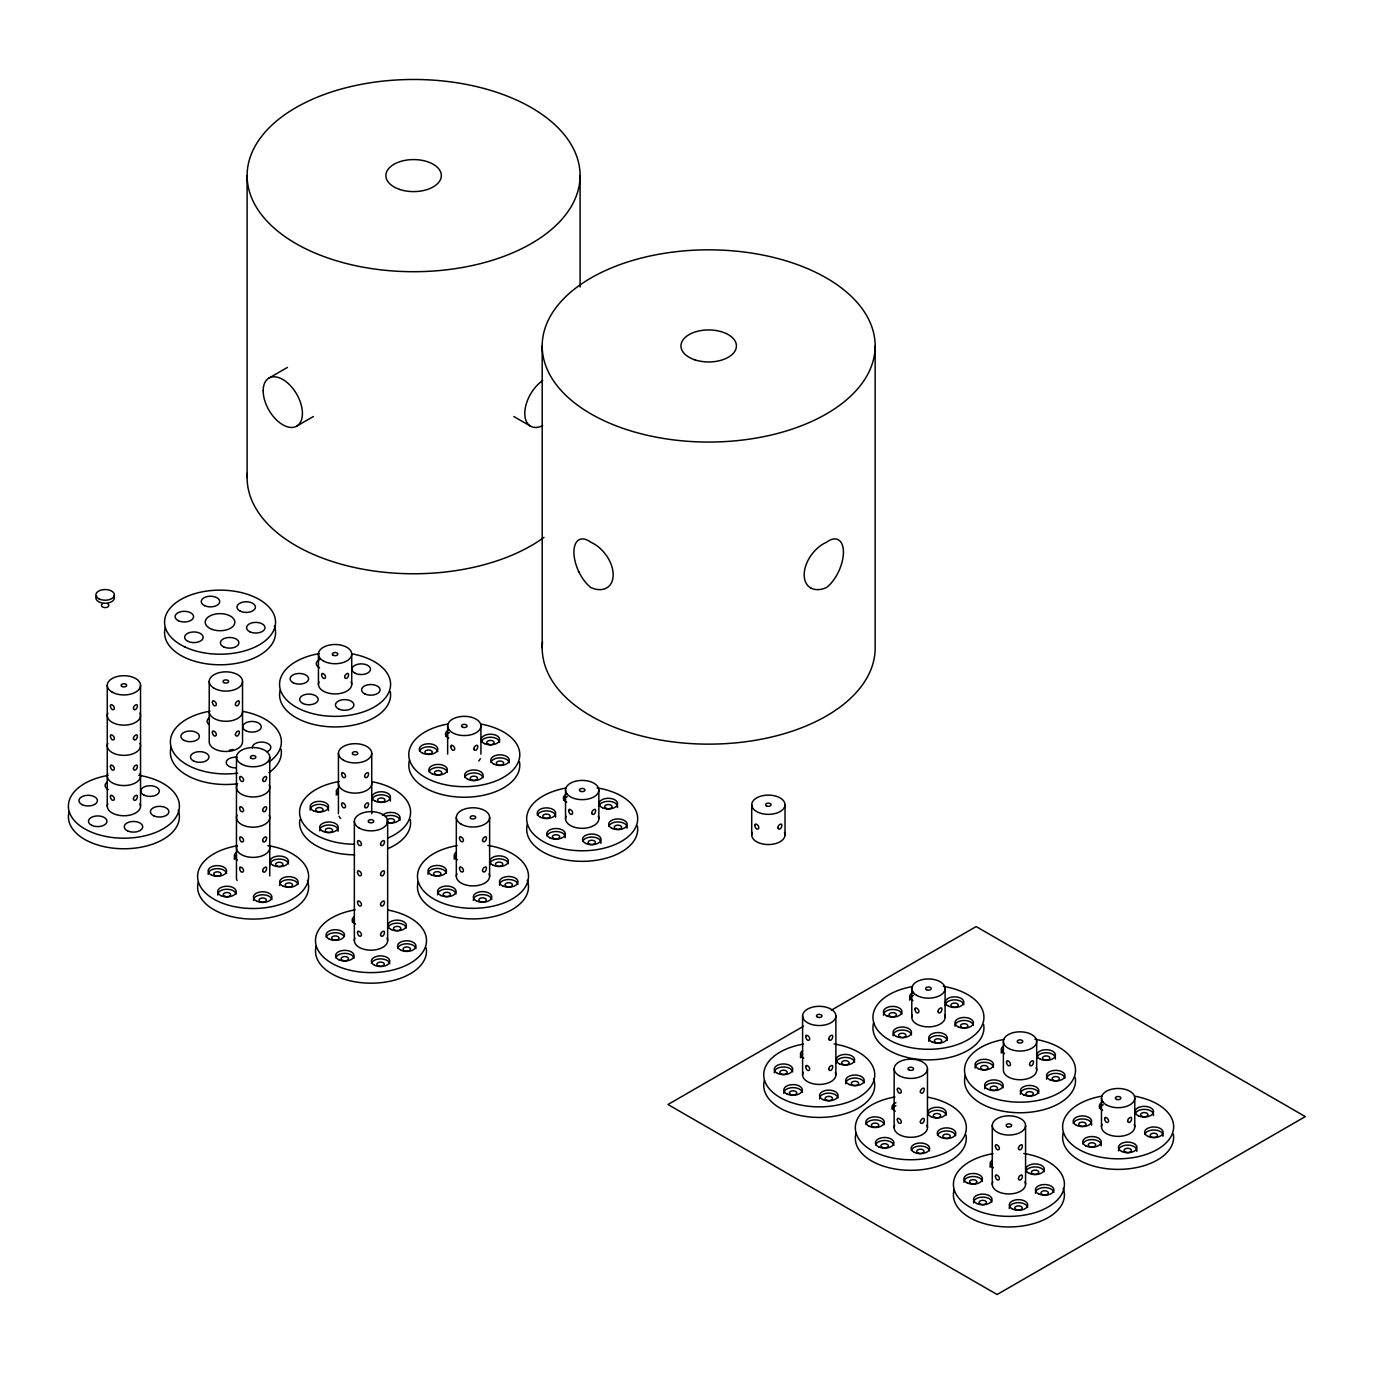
<?xml version="1.0" encoding="UTF-8"?>
<svg xmlns="http://www.w3.org/2000/svg" width="1374" height="1374" viewBox="0 0 1374 1374"><rect width="100%" height="100%" fill="white"/><g stroke="black" fill="none" stroke-linecap="round" stroke-linejoin="round"><path stroke-width="1.5" d="M268.926 378.108L287.475 367.39M296.664 426.163L313.375 416.528M803.498 1026.258L667.97 1104.507L997.112 1294.531L1305.3 1116.598L976.158 926.574L831.356 1010.182M513.824 416.528L530.519 426.163M1134.769 1098.084L1134.769 1126.783M1101.484 1098.084L1101.484 1126.783M1036.683 1041.44A16.643 9.618 0 0 1 1011.711 1049.77A16.643 9.618 0 0 1 1011.711 1033.111A16.643 9.618 0 0 1 1036.683 1041.44L1036.683 1070.14M1025.571 1125.443A16.643 9.618 0 0 1 1000.598 1133.756A16.643 9.618 0 0 1 1000.598 1117.114A16.643 9.618 0 0 1 1025.571 1125.443L1025.571 1184.336M1003.381 1041.44L1003.381 1070.14A16.643 9.618 0 0 0 1022.204 1079.672A16.643 9.618 0 0 0 1036.116 1067.65M992.268 1125.443L992.268 1184.336M945.089 988.559L945.089 1017.258M927.467 1068.8L927.467 1127.711M911.786 988.559L911.786 1017.258M894.165 1068.8L894.165 1127.711M875.152 345.956A166.477 96.111 0 0 1 625.445 429.186A166.477 96.111 0 0 1 625.445 262.709A166.477 96.111 0 0 1 875.152 345.956L875.152 648.013A166.477 96.111 0 0 1 703.265 744.09A166.477 96.111 0 0 1 542.558 641.761M835.873 1015.918A16.643 9.618 0 0 1 810.9 1024.248A16.643 9.618 0 0 1 810.9 1007.606A16.643 9.618 0 0 1 835.873 1015.918L835.873 1074.829M802.588 1015.918L802.588 1074.829M785.018 804.735A16.643 9.618 0 0 1 760.045 813.064A16.643 9.618 0 0 1 760.045 796.405A16.643 9.618 0 0 1 785.018 804.735L785.018 834.945M751.715 804.735L751.715 834.945M598.841 790.033A16.643 9.618 0 0 1 573.868 798.363A16.643 9.618 0 0 1 573.868 781.703A16.643 9.618 0 0 1 598.841 790.033L598.841 818.732M580.086 175.58A166.477 96.111 0 0 1 330.361 258.827A166.477 96.111 0 0 1 330.361 92.35A166.477 96.111 0 0 1 580.086 175.58L580.086 286.994M565.538 790.033L565.538 818.732M542.198 345.956L542.198 648.013M489.625 817.393L489.625 876.303M480.934 725.936A16.643 9.618 0 0 1 455.962 734.266A16.643 9.618 0 0 1 455.962 717.623A16.643 9.618 0 0 1 480.934 725.936L480.934 754.137M456.323 817.393L456.323 876.303M447.649 725.936L447.649 754.137M387.657 821.257L387.657 940.572M371.736 753.296L371.736 813.717M354.355 821.257L354.355 940.572M351.727 654.11L351.727 684.321M338.433 753.296L338.433 813.717M318.442 654.11L318.442 684.321M269.751 757.16L269.751 875.977M247.114 175.58L247.114 477.654M242.528 681.47L242.528 741.891A16.643 9.618 0 0 1 225.868 751.492A16.643 9.618 0 0 1 209.226 741.891L209.226 681.47M236.465 757.16L236.465 877.986A16.643 9.618 0 0 0 237.032 880.476M140.543 685.334L140.543 806.16M107.258 685.334L107.258 806.16M1063.218 1188.321A55.492 32.031 0 0 1 1010.251 1226.948A55.492 32.031 0 0 1 954.123 1189.832M1023.767 1153.473A55.492 32.031 0 0 1 1054.476 1202.628A55.492 32.031 0 0 1 963.964 1203.126A55.492 32.031 0 0 1 993.041 1153.645M1025.863 1172.726A9.257 5.341 0 0 1 1034.261 1166.938A9.257 5.341 0 0 1 1044.292 1171.782M990.122 1167.196A9.257 5.341 0 0 1 992.251 1163.297M993.402 1167.797A9.257 5.341 0 0 1 992.251 1160.274M963.964 1182.31A9.257 5.341 0 0 1 972.363 1176.522A9.257 5.341 0 0 1 982.393 1181.365M973.548 1202.937A9.257 5.341 0 0 1 981.946 1197.149A9.257 5.341 0 0 1 991.959 1201.992M1009.272 1208.467A9.257 5.341 0 0 1 1017.67 1202.679A9.257 5.341 0 0 1 1027.7 1207.523M1035.429 1193.371A9.257 5.341 0 0 1 1043.828 1187.565A9.257 5.341 0 0 1 1053.858 1192.426M1024.987 1181.846A16.643 9.618 0 0 1 1008.911 1193.954A16.643 9.618 0 0 1 992.835 1181.846M1173.327 1134.065A55.492 32.031 0 0 1 1116.564 1169.377A55.492 32.031 0 0 1 1063.339 1132.279M1134.993 1096.246A55.492 32.031 0 0 1 1162.885 1145.727A55.492 32.031 0 0 1 1072.768 1145.229A55.492 32.031 0 0 1 1102.257 1096.074M1082.849 1143.975A9.257 5.341 0 0 1 1093.567 1139.647A9.257 5.341 0 0 1 1101.072 1145.813M1073.283 1123.348A9.257 5.341 0 0 1 1083.983 1119.003A9.257 5.341 0 0 1 1091.506 1125.186M1099.44 1108.251A9.257 5.341 0 0 1 1103.236 1104.799M1102.618 1110.244A9.257 5.341 0 0 1 1103.236 1101.776M1135.182 1113.764A9.257 5.341 0 0 1 1145.882 1109.436A9.257 5.341 0 0 1 1153.404 1115.619M1144.748 1134.409A9.257 5.341 0 0 1 1155.465 1130.063A9.257 5.341 0 0 1 1162.971 1136.246M1118.488 1150.897A9.257 5.341 0 0 1 1128.088 1145.092A9.257 5.341 0 0 1 1136.813 1151.343M1134.203 1124.293A16.643 9.618 0 0 1 1118.127 1136.384A16.643 9.618 0 0 1 1102.051 1124.293M1075.224 1077.422A55.492 32.031 0 0 1 1018.46 1112.734A55.492 32.031 0 0 1 965.235 1075.636M1034.897 1039.276A55.492 32.031 0 0 1 1065.589 1088.431A55.492 32.031 0 0 1 975.076 1088.929A55.492 32.031 0 0 1 1004.154 1039.431M984.66 1088.74A9.257 5.341 0 0 1 993.059 1082.935A9.257 5.341 0 0 1 1003.089 1087.796M975.076 1068.096A9.257 5.341 0 0 1 983.475 1062.308A9.257 5.341 0 0 1 993.505 1067.151M1001.234 1052.999A9.257 5.341 0 0 1 1003.364 1049.101M1004.514 1053.6A9.257 5.341 0 0 1 1003.364 1046.078M1036.975 1058.53A9.257 5.341 0 0 1 1046.576 1052.724A9.257 5.341 0 0 1 1055.301 1058.976M1046.541 1079.157A9.257 5.341 0 0 1 1054.94 1073.369A9.257 5.341 0 0 1 1064.97 1078.212M1020.384 1094.254A9.257 5.341 0 0 1 1028.783 1088.466A9.257 5.341 0 0 1 1038.813 1093.326M966.008 1134.993A55.492 32.031 0 0 1 909.262 1170.304A55.492 32.031 0 0 1 856.019 1133.207M927.673 1097.173A55.492 32.031 0 0 1 955.565 1146.655A55.492 32.031 0 0 1 865.465 1146.156A55.492 32.031 0 0 1 894.938 1097.002M927.862 1114.709A9.257 5.341 0 0 1 937.36 1110.295A9.257 5.341 0 0 1 946.188 1115.156M892.121 1109.179A9.257 5.341 0 0 1 895.934 1105.726M895.298 1111.171A9.257 5.341 0 0 1 895.934 1102.704M865.963 1124.275A9.257 5.341 0 0 1 875.478 1119.862A9.257 5.341 0 0 1 884.289 1124.722M875.547 1144.903A9.257 5.341 0 0 1 885.045 1140.489A9.257 5.341 0 0 1 893.873 1145.349M911.288 1150.433A9.257 5.341 0 0 1 920.786 1146.019A9.257 5.341 0 0 1 929.597 1150.88M937.446 1135.336A9.257 5.341 0 0 1 946.944 1130.922A9.257 5.341 0 0 1 955.754 1135.783M926.9 1125.22A16.643 9.618 0 0 1 910.807 1137.311A16.643 9.618 0 0 1 894.732 1125.22M873.538 1078.796A55.492 32.031 0 0 1 820.57 1117.423A55.492 32.031 0 0 1 764.442 1080.325M834.087 1043.965A55.492 32.031 0 0 1 864.796 1093.12A55.492 32.031 0 0 1 774.283 1093.618A55.492 32.031 0 0 1 803.361 1044.12M836.182 1063.218A9.257 5.341 0 0 1 844.581 1057.43A9.257 5.341 0 0 1 854.611 1062.274M800.441 1057.688A9.257 5.341 0 0 1 802.571 1053.789M803.721 1058.289A9.257 5.341 0 0 1 802.571 1050.766M774.283 1072.785A9.257 5.341 0 0 1 782.682 1066.997A9.257 5.341 0 0 1 792.712 1071.857M783.85 1093.429A9.257 5.341 0 0 1 792.248 1087.641A9.257 5.341 0 0 1 802.279 1092.485M819.591 1098.96A9.257 5.341 0 0 1 827.99 1093.154A9.257 5.341 0 0 1 838.02 1098.015M845.749 1083.846A9.257 5.341 0 0 1 854.147 1078.058A9.257 5.341 0 0 1 864.177 1082.901M835.306 1072.338A16.643 9.618 0 0 1 819.23 1084.447A16.643 9.618 0 0 1 803.155 1072.338M983.647 1024.54A55.492 32.031 0 0 1 926.883 1059.852A55.492 32.031 0 0 1 873.641 1022.754M943.303 986.395A55.492 32.031 0 0 1 973.994 1035.549A55.492 32.031 0 0 1 883.499 1036.048A55.492 32.031 0 0 1 912.576 986.566M893.066 1035.859A9.257 5.341 0 0 1 901.464 1030.071A9.257 5.341 0 0 1 911.494 1034.914M883.499 1015.231A9.257 5.341 0 0 1 891.898 1009.443A9.257 5.341 0 0 1 901.928 1014.287M909.657 1000.117A9.257 5.341 0 0 1 913.555 995.274M912.937 1000.719A9.257 5.341 0 0 1 913.555 992.268M945.398 1005.648A9.257 5.341 0 0 1 953.779 999.86A9.257 5.341 0 0 1 963.809 1004.703M954.964 1026.275A9.257 5.341 0 0 1 963.363 1020.487A9.257 5.341 0 0 1 973.393 1025.348M928.807 1041.389A9.257 5.341 0 0 1 937.205 1035.601A9.257 5.341 0 0 1 947.236 1040.444M944.522 1014.768A16.643 9.618 0 0 1 928.446 1026.876A16.643 9.618 0 0 1 912.353 1014.768M426.198 947.854A55.492 32.031 0 0 1 369.434 983.166A55.492 32.031 0 0 1 316.209 946.068M387.863 910.052A55.492 32.031 0 0 1 415.755 959.516A55.492 32.031 0 0 1 325.638 959.035A55.492 32.031 0 0 1 355.127 909.863M371.461 963.294A9.257 5.341 0 0 1 380.976 958.88A9.257 5.341 0 0 1 389.787 963.741M335.737 957.764A9.257 5.341 0 0 1 345.235 953.35A9.257 5.341 0 0 1 354.045 958.228M352.311 922.04A9.257 5.341 0 0 1 354.337 919.532M355.488 924.032A9.257 5.341 0 0 1 354.337 916.51M388.052 927.57A9.257 5.341 0 0 1 397.55 923.156A9.257 5.341 0 0 1 406.378 928.017M397.618 948.197A9.257 5.341 0 0 1 407.133 943.783A9.257 5.341 0 0 1 415.944 948.644M326.153 937.137A9.257 5.341 0 0 1 334.449 932.74A9.257 5.341 0 0 1 343.947 936.226M387.073 938.081A16.643 9.618 0 0 1 370.997 950.173A16.643 9.618 0 0 1 354.921 938.081M637.381 826.014A55.492 32.031 0 0 1 580.618 861.326A55.492 32.031 0 0 1 527.393 824.228M597.055 787.869A55.492 32.031 0 0 1 627.746 837.024A55.492 32.031 0 0 1 537.234 837.522A55.492 32.031 0 0 1 566.311 788.023M546.921 835.924A9.257 5.341 0 0 1 557.621 831.596A9.257 5.341 0 0 1 565.143 837.779M537.337 815.297A9.257 5.341 0 0 1 548.037 810.969A9.257 5.341 0 0 1 555.56 817.152M563.495 800.2A9.257 5.341 0 0 1 567.29 796.748M566.672 802.193A9.257 5.341 0 0 1 567.29 793.725M599.236 805.731A9.257 5.341 0 0 1 609.936 801.386A9.257 5.341 0 0 1 617.458 807.568M608.802 826.358A9.257 5.341 0 0 1 619.519 822.013A9.257 5.341 0 0 1 627.025 828.196M582.645 841.455A9.257 5.341 0 0 1 593.362 837.127A9.257 5.341 0 0 1 600.867 843.31M598.274 816.242A16.643 9.618 0 0 1 582.181 828.333A16.643 9.618 0 0 1 566.105 816.242M527.273 880.27A55.492 32.031 0 0 1 474.322 918.897A55.492 32.031 0 0 1 418.177 881.799M487.839 845.422A55.492 32.031 0 0 1 518.53 894.594A55.492 32.031 0 0 1 428.018 895.075A55.492 32.031 0 0 1 457.095 845.594M489.917 864.693A9.257 5.341 0 0 1 498.315 858.887A9.257 5.341 0 0 1 508.346 863.748M454.193 859.162A9.257 5.341 0 0 1 456.305 855.263M457.456 859.763A9.257 5.341 0 0 1 456.305 852.241M428.018 874.259A9.257 5.341 0 0 1 436.417 868.471A9.257 5.341 0 0 1 446.447 873.314M437.602 894.886A9.257 5.341 0 0 1 446 889.098A9.257 5.341 0 0 1 456.031 893.942M473.343 900.417A9.257 5.341 0 0 1 481.724 894.629A9.257 5.341 0 0 1 491.755 899.472M499.501 885.32A9.257 5.341 0 0 1 507.899 879.532A9.257 5.341 0 0 1 517.912 884.375M489.058 873.812A16.643 9.618 0 0 1 472.965 885.904A16.643 9.618 0 0 1 456.889 873.812M307.415 880.442A55.492 32.031 0 0 1 254.448 919.069A55.492 32.031 0 0 1 198.32 881.971M267.964 845.611A55.492 32.031 0 0 1 298.673 894.766A55.492 32.031 0 0 1 208.161 895.264A55.492 32.031 0 0 1 237.238 845.766M253.469 900.605A9.257 5.341 0 0 1 261.867 894.8A9.257 5.341 0 0 1 271.897 899.661M217.745 895.075A9.257 5.341 0 0 1 226.126 889.287A9.257 5.341 0 0 1 236.156 894.131M234.319 859.334A9.257 5.341 0 0 1 236.448 855.435M237.599 859.935A9.257 5.341 0 0 1 236.448 852.412M270.06 864.864A9.257 5.341 0 0 1 278.458 859.076A9.257 5.341 0 0 1 288.488 863.92M279.626 885.491A9.257 5.341 0 0 1 288.025 879.704A9.257 5.341 0 0 1 298.055 884.547M208.161 874.431A9.257 5.341 0 0 1 216.56 868.643A9.257 5.341 0 0 1 226.59 873.503M410.276 819.488A55.492 32.031 0 0 1 387.605 848.737M354.561 854.817A55.492 32.031 0 0 1 299.841 819.78M371.942 781.686A55.492 32.031 0 0 1 409.881 807.139A55.492 32.031 0 0 1 387.605 838.157M354.561 844.237A55.492 32.031 0 0 1 300.133 816.688A55.492 32.031 0 0 1 339.206 781.497M372.028 800.595A9.257 5.341 0 0 1 381.628 794.79A9.257 5.341 0 0 1 390.353 801.042M336.287 795.065A9.257 5.341 0 0 1 338.416 791.166M337.935 794.636A9.257 5.341 0 0 1 338.416 788.144M310.129 810.162A9.257 5.341 0 0 1 319.747 804.357A9.257 5.341 0 0 1 328.455 810.608M319.713 830.789A9.257 5.341 0 0 1 329.313 824.984A9.257 5.341 0 0 1 338.038 831.253M385.51 816.379A9.257 5.341 0 0 1 400.023 820.278M382.436 815.486A9.257 5.341 0 0 1 394.716 812.893A9.257 5.341 0 0 1 399.199 819.986A9.257 5.341 0 0 1 386.918 822.579M519.492 761.917A55.492 32.031 0 0 1 462.729 797.229A55.492 32.031 0 0 1 409.504 760.131M481.158 724.115A55.492 32.031 0 0 1 509.05 773.579A55.492 32.031 0 0 1 418.933 773.098A55.492 32.031 0 0 1 448.422 723.926M429.032 771.844A9.257 5.341 0 0 1 438.529 767.431A9.257 5.341 0 0 1 447.34 772.291M419.448 751.2A9.257 5.341 0 0 1 428.946 746.786A9.257 5.341 0 0 1 437.774 751.664M445.605 736.103A9.257 5.341 0 0 1 449.401 732.651M448.783 738.096A9.257 5.341 0 0 1 449.401 729.628M481.347 741.634A9.257 5.341 0 0 1 490.844 737.22A9.257 5.341 0 0 1 499.672 742.08M490.913 762.261A9.257 5.341 0 0 1 500.428 757.847A9.257 5.341 0 0 1 509.239 762.707M464.756 777.375A9.257 5.341 0 0 1 474.27 772.961A9.257 5.341 0 0 1 483.081 777.821M371.736 783.506A16.643 9.618 0 0 1 355.076 793.124A16.643 9.618 0 0 1 338.433 783.506M480.368 758.637A16.643 9.618 0 0 1 478.719 760.956M269.184 784.88A16.643 9.618 0 0 1 253.108 796.972A16.643 9.618 0 0 1 237.032 784.88M269.184 815.091A16.643 9.618 0 0 1 253.108 827.182A16.643 9.618 0 0 1 237.032 815.091M269.184 845.285A16.643 9.618 0 0 1 253.108 857.393A16.643 9.618 0 0 1 237.032 845.285M340.666 818.526A16.643 9.618 0 0 1 339 816.208M139.976 743.248A16.643 9.618 0 0 1 123.9 755.356A16.643 9.618 0 0 1 107.825 743.248M139.976 713.054A16.643 9.618 0 0 1 123.9 725.146A16.643 9.618 0 0 1 107.825 713.054M139.976 773.459A16.643 9.618 0 0 1 123.9 785.567A16.643 9.618 0 0 1 107.825 773.459M139.976 803.67A16.643 9.618 0 0 1 123.9 815.761A16.643 9.618 0 0 1 107.825 803.67M242.528 711.68A16.643 9.618 0 0 1 225.868 721.281A16.643 9.618 0 0 1 209.226 711.68M351.16 681.83A16.643 9.618 0 0 1 335.084 693.922A16.643 9.618 0 0 1 319.008 681.83M178.208 810.128A55.492 32.031 0 0 1 125.24 848.754A55.492 32.031 0 0 1 69.112 811.656M138.757 775.279A55.492 32.031 0 0 1 169.466 824.452A55.492 32.031 0 0 1 78.953 824.95A55.492 32.031 0 0 1 108.031 775.451M108.391 789.621A9.257 5.341 0 0 1 107.241 782.098M784.434 832.455A16.643 9.618 0 0 1 768.358 844.546A16.643 9.618 0 0 1 752.282 832.455M542.696 425.682A27.755 16.024 -60 0 1 524.782 413.471A27.755 16.024 -60 0 1 542.696 380.546M232.91 749.397A14.805 8.536 0 0 1 229.303 750.187M236.259 767.843A9.257 5.341 0 0 1 226.212 762.295A9.257 5.341 0 0 1 237.049 757.263M252.387 747.885A9.257 5.341 0 0 1 265.508 742.578A9.257 5.341 0 0 1 266.917 751.784M281.069 749.173A55.492 32.031 0 0 1 268.926 772.669M237.702 783.764A55.492 32.031 0 0 1 171.08 747.387M242.734 711.354A55.492 32.031 0 0 1 268.926 762.089M237.702 773.184A55.492 32.031 0 0 1 172.145 749.895A55.492 32.031 0 0 1 209.999 711.182M208.728 724.321A9.257 5.341 0 0 1 209.209 717.829M319.575 667.781A9.257 5.341 0 0 1 320.194 659.314M390.285 691.603A55.492 32.031 0 0 1 333.521 726.915A55.492 32.031 0 0 1 280.296 689.817M351.95 653.801A55.492 32.031 0 0 1 379.842 703.265A55.492 32.031 0 0 1 289.725 702.784A55.492 32.031 0 0 1 319.215 653.612M543.984 537.406A166.477 96.111 0 0 1 355.402 567.702A166.477 96.111 0 0 1 247.268 473.48M274.371 626.149A55.492 32.031 0 0 1 221.403 664.776A55.492 32.031 0 0 1 165.275 627.678M113.819 596.076A9.257 5.341 0 0 1 104.75 603.238A9.257 5.341 0 0 1 96.747 595.646M107.756 603.942A3.693 2.13 0 0 1 107.756 606.964A3.693 2.13 0 0 1 102.518 606.964A3.693 2.13 0 0 1 102.518 603.942M1033.231 1174.117A3.693 2.13 0 0 0 1038.778 1172.262A3.693 2.13 0 0 0 1033.231 1170.408A3.693 2.13 0 0 0 1033.231 1174.117M1029.143 1173.327A9.257 5.341 0 0 0 1044.188 1170.167A9.257 5.341 0 0 0 1031.908 1164.225A9.257 5.341 0 0 0 1029.143 1173.327M970.559 1183.34A3.693 2.13 0 0 0 976.759 1182.379A3.693 2.13 0 0 0 972.225 1179.768A3.693 2.13 0 0 0 970.559 1183.34M967.244 1182.911A9.257 5.341 0 0 0 982.29 1179.734A9.257 5.341 0 0 0 970.01 1173.791A9.257 5.341 0 0 0 967.244 1182.911M980.143 1203.967A3.693 2.13 0 0 0 986.326 1203.023A3.693 2.13 0 0 0 981.792 1200.395A3.693 2.13 0 0 0 980.143 1203.967M976.811 1203.538A9.257 5.341 0 0 0 991.873 1200.361A9.257 5.341 0 0 0 979.576 1194.435A9.257 5.341 0 0 0 976.811 1203.538M1015.867 1209.498A3.693 2.13 0 0 0 1022.067 1208.553A3.693 2.13 0 0 0 1017.533 1205.925A3.693 2.13 0 0 0 1015.867 1209.498M1012.552 1209.068A9.257 5.341 0 0 0 1027.597 1205.891A9.257 5.341 0 0 0 1015.317 1199.966A9.257 5.341 0 0 0 1012.552 1209.068M1042.042 1194.401A3.693 2.13 0 0 0 1048.225 1193.439A3.693 2.13 0 0 0 1043.69 1190.829A3.693 2.13 0 0 0 1042.042 1194.401M1038.71 1193.972A9.257 5.341 0 0 0 1053.755 1190.794A9.257 5.341 0 0 0 1041.475 1184.852A9.257 5.341 0 0 0 1038.71 1193.972M995.429 1176.264A2.782 1.391 66.1 0 0 997.146 1179.819A2.782 1.803 53 0 0 999.362 1178.531A2.782 1.803 53 0 0 997.146 1175.268A2.782 1.391 66.1 0 0 995.429 1176.264M995.429 1146.053A2.782 1.391 66.1 0 0 997.146 1149.609A2.782 1.803 53 0 0 999.362 1148.321A2.782 1.803 53 0 0 997.146 1145.057A2.782 1.391 66.1 0 0 995.429 1146.053M1018.46 1178.531A2.782 1.803 -53 0 0 1020.693 1179.819A2.782 1.391 -66.1 0 0 1022.393 1176.264A2.782 1.391 -66.1 0 0 1020.693 1175.268A2.782 1.803 -53 0 0 1018.46 1178.531M1018.46 1148.321A2.782 1.803 -53 0 0 1020.693 1149.609A2.782 1.391 -66.1 0 0 1022.393 1146.053A2.782 1.391 -66.1 0 0 1020.693 1145.057A2.782 1.803 -53 0 0 1018.46 1148.321M1007.52 1126.817A2.782 1.597 0 0 0 1011.693 1125.443A2.782 1.597 0 0 0 1007.52 1124.052A2.782 1.597 0 0 0 1007.52 1126.817M1090.114 1146.74A3.693 2.13 0 0 0 1095.662 1144.903A3.693 2.13 0 0 0 1090.114 1143.048A3.693 2.13 0 0 0 1090.114 1146.74M1086.027 1145.968A9.257 5.341 0 0 0 1101.072 1142.807A9.257 5.341 0 0 0 1088.792 1136.865A9.257 5.341 0 0 0 1086.027 1145.968M1079.775 1125.77A3.693 2.13 0 0 0 1085.958 1124.825A3.693 2.13 0 0 0 1081.441 1122.197A3.693 2.13 0 0 0 1079.775 1125.77M1076.46 1125.34A9.257 5.341 0 0 0 1091.506 1122.163A9.257 5.341 0 0 0 1079.225 1116.238A9.257 5.341 0 0 0 1076.46 1125.34M1141.674 1116.203A3.693 2.13 0 0 0 1147.857 1115.241A3.693 2.13 0 0 0 1143.323 1112.631A3.693 2.13 0 0 0 1141.674 1116.203M1138.342 1115.774A9.257 5.341 0 0 0 1153.404 1112.596A9.257 5.341 0 0 0 1141.107 1106.654A9.257 5.341 0 0 0 1138.342 1115.774M1151.24 1136.83A3.693 2.13 0 0 0 1157.44 1135.869A3.693 2.13 0 0 0 1152.906 1133.258A3.693 2.13 0 0 0 1151.24 1136.83M1147.925 1136.401A9.257 5.341 0 0 0 1162.971 1133.224A9.257 5.341 0 0 0 1150.691 1127.281A9.257 5.341 0 0 0 1147.925 1136.401M1125.856 1152.271A3.693 2.13 0 0 0 1131.403 1150.433A3.693 2.13 0 0 0 1125.856 1148.578A3.693 2.13 0 0 0 1125.856 1152.271M1121.768 1151.498A9.257 5.341 0 0 0 1136.813 1148.321A9.257 5.341 0 0 0 1124.533 1142.395A9.257 5.341 0 0 0 1121.768 1151.498M1106.362 1104.868A16.643 9.618 0 0 0 1134.203 1100.574A16.643 9.618 0 0 0 1113.816 1088.792A16.643 9.618 0 0 0 1106.362 1104.868M1116.736 1099.458A2.782 1.597 0 0 0 1120.909 1098.084A2.782 1.597 0 0 0 1116.736 1096.692A2.782 1.597 0 0 0 1116.736 1099.458M1104.644 1118.694A2.782 1.391 66.1 0 0 1106.362 1122.249A2.782 1.803 53 0 0 1108.578 1120.961A2.782 1.803 53 0 0 1106.362 1117.697A2.782 1.391 66.1 0 0 1104.644 1118.694M1127.676 1120.961A2.782 1.803 -53 0 0 1129.892 1122.249A2.782 1.391 -66.1 0 0 1131.609 1118.694A2.782 1.391 -66.1 0 0 1129.892 1117.697A2.782 1.803 -53 0 0 1127.676 1120.961M991.255 1089.771A3.693 2.13 0 0 0 997.438 1088.809A3.693 2.13 0 0 0 992.904 1086.199A3.693 2.13 0 0 0 991.255 1089.771M987.923 1089.342A9.257 5.341 0 0 0 1002.986 1086.164A9.257 5.341 0 0 0 990.688 1080.222A9.257 5.341 0 0 0 987.923 1089.342M982.444 1069.487A3.693 2.13 0 0 0 987.992 1067.632A3.693 2.13 0 0 0 982.444 1065.777A3.693 2.13 0 0 0 982.444 1069.487M978.357 1068.697A9.257 5.341 0 0 0 993.402 1065.537A9.257 5.341 0 0 0 981.122 1059.594A9.257 5.341 0 0 0 978.357 1068.697M1043.57 1059.56A3.693 2.13 0 0 0 1049.753 1058.615A3.693 2.13 0 0 0 1045.236 1055.988A3.693 2.13 0 0 0 1043.57 1059.56M1040.255 1059.131A9.257 5.341 0 0 0 1055.301 1055.953A9.257 5.341 0 0 0 1043.021 1050.011A9.257 5.341 0 0 0 1040.255 1059.131M1053.154 1080.204A3.693 2.13 0 0 0 1059.337 1079.243A3.693 2.13 0 0 0 1054.803 1076.632A3.693 2.13 0 0 0 1053.154 1080.204M1049.822 1079.758A9.257 5.341 0 0 0 1064.867 1076.581A9.257 5.341 0 0 0 1052.587 1070.655A9.257 5.341 0 0 0 1049.822 1079.758M1027.752 1095.645A3.693 2.13 0 0 0 1033.3 1093.79A3.693 2.13 0 0 0 1027.752 1091.935A3.693 2.13 0 0 0 1027.752 1095.645M1023.664 1094.872A9.257 5.341 0 0 0 1038.71 1091.695A9.257 5.341 0 0 0 1026.43 1085.752A9.257 5.341 0 0 0 1023.664 1094.872M1018.065 1042.574A2.782 1.597 0 0 0 1022.703 1041.853A2.782 1.597 0 0 0 1019.302 1039.895A2.782 1.597 0 0 0 1018.065 1042.574M1006.541 1062.05A2.782 1.391 66.1 0 0 1008.258 1065.606A2.782 1.803 53 0 0 1010.474 1064.335A2.782 1.803 53 0 0 1008.258 1061.072A2.782 1.391 66.1 0 0 1006.541 1062.05M1029.573 1064.335A2.782 1.803 -53 0 0 1031.805 1065.606A2.782 1.391 -66.1 0 0 1033.506 1062.05A2.782 1.391 -66.1 0 0 1031.805 1061.072A2.782 1.803 -53 0 0 1029.573 1064.335M935.127 1117.474A3.693 2.13 0 0 0 940.675 1115.619A3.693 2.13 0 0 0 935.127 1113.764A3.693 2.13 0 0 0 935.127 1117.474M931.04 1116.701A9.257 5.341 0 0 0 946.085 1113.524A9.257 5.341 0 0 0 933.805 1107.581A9.257 5.341 0 0 0 931.04 1116.701M872.456 1126.714A3.693 2.13 0 0 0 878.656 1125.753A3.693 2.13 0 0 0 874.122 1123.142A3.693 2.13 0 0 0 872.456 1126.714M869.141 1126.268A9.257 5.341 0 0 0 884.186 1123.09A9.257 5.341 0 0 0 871.906 1117.165A9.257 5.341 0 0 0 869.141 1126.268M882.039 1147.342A3.693 2.13 0 0 0 888.222 1146.38A3.693 2.13 0 0 0 883.705 1143.769A3.693 2.13 0 0 0 882.039 1147.342M878.725 1146.895A9.257 5.341 0 0 0 893.77 1143.735A9.257 5.341 0 0 0 881.49 1137.792A9.257 5.341 0 0 0 878.725 1146.895M918.536 1153.198A3.693 2.13 0 0 0 924.084 1151.36A3.693 2.13 0 0 0 918.536 1149.506A3.693 2.13 0 0 0 918.536 1153.198M914.449 1152.425A9.257 5.341 0 0 0 929.494 1149.265A9.257 5.341 0 0 0 917.214 1143.323A9.257 5.341 0 0 0 914.449 1152.425M943.938 1137.758A3.693 2.13 0 0 0 950.121 1136.813A3.693 2.13 0 0 0 945.587 1134.185A3.693 2.13 0 0 0 943.938 1137.758M940.606 1137.329A9.257 5.341 0 0 0 955.669 1134.151A9.257 5.341 0 0 0 943.371 1128.209A9.257 5.341 0 0 0 940.606 1137.329M897.342 1119.621A2.782 1.391 66.1 0 0 899.043 1123.176A2.782 1.803 53 0 0 901.275 1121.888A2.782 1.803 53 0 0 899.043 1118.642A2.782 1.391 66.1 0 0 897.342 1119.621M897.342 1089.41A2.782 1.391 66.1 0 0 899.043 1092.965A2.782 1.803 53 0 0 901.275 1091.695A2.782 1.803 53 0 0 899.043 1088.431A2.782 1.391 66.1 0 0 897.342 1089.41M920.357 1121.888A2.782 1.803 -53 0 0 922.589 1123.176A2.782 1.391 -66.1 0 0 924.29 1119.621A2.782 1.391 -66.1 0 0 922.589 1118.642A2.782 1.803 -53 0 0 920.357 1121.888M920.357 1091.695A2.782 1.803 -53 0 0 922.589 1092.965A2.782 1.391 -66.1 0 0 924.29 1089.41A2.782 1.391 -66.1 0 0 922.589 1088.431A2.782 1.803 -53 0 0 920.357 1091.695M899.043 1075.602A16.643 9.618 0 0 0 926.9 1071.291A16.643 9.618 0 0 0 906.514 1059.509A16.643 9.618 0 0 0 899.043 1075.602M909.433 1070.191A2.782 1.597 0 0 0 913.59 1068.8A2.782 1.597 0 0 0 909.433 1067.409A2.782 1.597 0 0 0 909.433 1070.191M843.533 1064.592A3.693 2.13 0 0 0 849.098 1062.737A3.693 2.13 0 0 0 843.533 1060.9A3.693 2.13 0 0 0 843.533 1064.592M839.445 1063.82A9.257 5.341 0 0 0 854.508 1060.642A9.257 5.341 0 0 0 842.21 1054.717A9.257 5.341 0 0 0 839.445 1063.82M780.879 1073.833A3.693 2.13 0 0 0 787.062 1072.871A3.693 2.13 0 0 0 782.545 1070.26A3.693 2.13 0 0 0 780.879 1073.833M777.564 1073.403A9.257 5.341 0 0 0 792.609 1070.226A9.257 5.341 0 0 0 780.329 1064.283A9.257 5.341 0 0 0 777.564 1073.403M790.462 1094.46A3.693 2.13 0 0 0 796.645 1093.498A3.693 2.13 0 0 0 792.111 1090.887A3.693 2.13 0 0 0 790.462 1094.46M787.13 1094.03A9.257 5.341 0 0 0 802.176 1090.853A9.257 5.341 0 0 0 789.895 1084.91A9.257 5.341 0 0 0 787.13 1094.03M826.959 1100.334A3.693 2.13 0 0 0 832.507 1098.479A3.693 2.13 0 0 0 826.959 1096.624A3.693 2.13 0 0 0 826.959 1100.334M822.871 1099.561A9.257 5.341 0 0 0 837.917 1096.383A9.257 5.341 0 0 0 825.637 1090.441A9.257 5.341 0 0 0 822.871 1099.561M852.344 1084.893A3.693 2.13 0 0 0 858.544 1083.931A3.693 2.13 0 0 0 854.01 1081.321A3.693 2.13 0 0 0 852.344 1084.893M849.029 1084.447A9.257 5.341 0 0 0 864.074 1081.269A9.257 5.341 0 0 0 851.794 1075.344A9.257 5.341 0 0 0 849.029 1084.447M805.748 1066.739A2.782 1.391 66.1 0 0 807.465 1070.312A2.782 1.803 53 0 0 809.681 1069.024A2.782 1.803 53 0 0 807.465 1065.76A2.782 1.391 66.1 0 0 805.748 1066.739M805.748 1036.546A2.782 1.391 66.1 0 0 807.465 1040.101A2.782 1.803 53 0 0 809.681 1038.813A2.782 1.803 53 0 0 807.465 1035.549A2.782 1.391 66.1 0 0 805.748 1036.546M828.78 1069.024A2.782 1.803 -53 0 0 830.995 1070.312A2.782 1.391 -66.1 0 0 832.713 1066.739A2.782 1.391 -66.1 0 0 830.995 1065.76A2.782 1.803 -53 0 0 828.78 1069.024M828.78 1038.813A2.782 1.803 -53 0 0 830.995 1040.101A2.782 1.391 -66.1 0 0 832.713 1036.546A2.782 1.391 -66.1 0 0 830.995 1035.549A2.782 1.803 -53 0 0 828.78 1038.813M817.839 1017.31A2.782 1.597 0 0 0 822.013 1015.918A2.782 1.597 0 0 0 817.839 1014.544A2.782 1.597 0 0 0 817.839 1017.31M899.661 1036.889A3.693 2.13 0 0 0 905.861 1035.944A3.693 2.13 0 0 0 901.327 1033.317A3.693 2.13 0 0 0 899.661 1036.889M896.346 1036.46A9.257 5.341 0 0 0 911.391 1033.282A9.257 5.341 0 0 0 899.111 1027.357A9.257 5.341 0 0 0 896.346 1036.46M890.85 1016.605A3.693 2.13 0 0 0 896.415 1014.751A3.693 2.13 0 0 0 890.85 1012.913A3.693 2.13 0 0 0 890.85 1016.605M886.762 1015.833A9.257 5.341 0 0 0 901.825 1012.655A9.257 5.341 0 0 0 889.528 1006.713A9.257 5.341 0 0 0 886.762 1015.833M951.993 1006.695A3.693 2.13 0 0 0 958.176 1005.734A3.693 2.13 0 0 0 953.642 1003.123A3.693 2.13 0 0 0 951.993 1006.695M948.661 1006.249A9.257 5.341 0 0 0 963.706 1003.072A9.257 5.341 0 0 0 951.426 997.146A9.257 5.341 0 0 0 948.661 1006.249M961.56 1027.323A3.693 2.13 0 0 0 967.743 1026.361A3.693 2.13 0 0 0 963.226 1023.75A3.693 2.13 0 0 0 961.56 1027.323M958.245 1026.876A9.257 5.341 0 0 0 973.29 1023.716A9.257 5.341 0 0 0 961.01 1017.773A9.257 5.341 0 0 0 958.245 1026.876M935.402 1042.419A3.693 2.13 0 0 0 941.585 1041.475A3.693 2.13 0 0 0 937.068 1038.847A3.693 2.13 0 0 0 935.402 1042.419M932.087 1041.99A9.257 5.341 0 0 0 947.133 1038.813A9.257 5.341 0 0 0 934.852 1032.87A9.257 5.341 0 0 0 932.087 1041.99M916.664 995.36A16.643 9.618 0 0 0 944.522 991.049A16.643 9.618 0 0 0 924.135 979.284A16.643 9.618 0 0 0 916.664 995.36M926.488 989.692A2.782 1.597 0 0 0 931.125 988.988A2.782 1.597 0 0 0 927.725 987.013A2.782 1.597 0 0 0 926.488 989.692M914.964 1009.186A2.782 1.391 66.1 0 0 916.664 1012.741A2.782 1.803 53 0 0 918.897 1011.453A2.782 1.803 53 0 0 916.664 1008.19A2.782 1.391 66.1 0 0 914.964 1009.186M937.995 1011.453A2.782 1.803 -53 0 0 940.211 1012.741A2.782 1.391 -66.1 0 0 941.929 1009.186A2.782 1.391 -66.1 0 0 940.211 1008.19A2.782 1.803 -53 0 0 937.995 1011.453M378.726 966.077A3.693 2.13 0 0 0 384.273 964.222A3.693 2.13 0 0 0 378.726 962.367A3.693 2.13 0 0 0 378.726 966.077M374.638 965.287A9.257 5.341 0 0 0 389.684 962.126A9.257 5.341 0 0 0 377.403 956.184A9.257 5.341 0 0 0 374.638 965.287M342.985 960.546A3.693 2.13 0 0 0 348.532 958.691A3.693 2.13 0 0 0 342.985 956.836A3.693 2.13 0 0 0 342.985 960.546M338.897 959.773A9.257 5.341 0 0 0 353.942 956.596A9.257 5.341 0 0 0 341.662 950.653A9.257 5.341 0 0 0 338.897 959.773M394.544 929.992A3.693 2.13 0 0 0 400.727 929.047A3.693 2.13 0 0 0 396.21 926.419A3.693 2.13 0 0 0 394.544 929.992M391.229 929.563A9.257 5.341 0 0 0 406.275 926.385A9.257 5.341 0 0 0 393.995 920.443A9.257 5.341 0 0 0 391.229 929.563M404.128 950.636A3.693 2.13 0 0 0 410.311 949.674A3.693 2.13 0 0 0 405.777 947.047A3.693 2.13 0 0 0 404.128 950.636M400.796 950.19A9.257 5.341 0 0 0 415.841 947.012A9.257 5.341 0 0 0 403.561 941.087A9.257 5.341 0 0 0 400.796 950.19M332.645 939.576A3.693 2.13 0 0 0 338.846 938.614A3.693 2.13 0 0 0 334.311 936.003A3.693 2.13 0 0 0 332.645 939.576M329.331 939.129A9.257 5.341 0 0 0 344.376 935.969A9.257 5.341 0 0 0 332.096 930.026A9.257 5.341 0 0 0 329.331 939.129M357.515 932.482A2.782 1.391 66.1 0 0 359.232 936.038A2.782 1.803 53 0 0 361.448 934.749A2.782 1.803 53 0 0 359.232 931.503A2.782 1.391 66.1 0 0 357.515 932.482M357.515 902.289A2.782 1.391 66.1 0 0 359.232 905.844A2.782 1.803 53 0 0 361.448 904.556A2.782 1.803 53 0 0 359.232 901.292A2.782 1.391 66.1 0 0 357.515 902.289M380.546 934.749A2.782 1.803 -53 0 0 382.779 936.038A2.782 1.391 -66.1 0 0 384.48 932.482A2.782 1.391 -66.1 0 0 382.779 931.503A2.782 1.803 -53 0 0 380.546 934.749M380.546 904.556A2.782 1.803 -53 0 0 382.779 905.844A2.782 1.391 -66.1 0 0 384.48 902.289A2.782 1.391 -66.1 0 0 382.779 901.292A2.782 1.803 -53 0 0 380.546 904.556M359.232 828.041A16.643 9.618 0 0 0 387.073 823.73A16.643 9.618 0 0 0 366.686 811.965A16.643 9.618 0 0 0 359.232 828.041M357.515 872.078A2.782 1.391 66.1 0 0 359.232 875.633A2.782 1.803 53 0 0 361.448 874.345A2.782 1.803 53 0 0 359.232 871.082A2.782 1.391 66.1 0 0 357.515 872.078M380.546 874.345A2.782 1.803 -53 0 0 382.779 875.633A2.782 1.391 -66.1 0 0 384.48 872.078A2.782 1.391 -66.1 0 0 382.779 871.082A2.782 1.803 -53 0 0 380.546 874.345M357.515 841.867A2.782 1.391 66.1 0 0 359.232 845.422A2.782 1.803 53 0 0 361.448 844.134A2.782 1.803 53 0 0 359.232 840.871A2.782 1.391 66.1 0 0 357.515 841.867M380.546 844.134A2.782 1.803 -53 0 0 382.779 845.422A2.782 1.391 -66.1 0 0 384.48 841.867A2.782 1.391 -66.1 0 0 382.779 840.871A2.782 1.803 -53 0 0 380.546 844.134M369.039 822.391A2.782 1.597 0 0 0 373.676 821.669A2.782 1.597 0 0 0 370.276 819.711A2.782 1.597 0 0 0 369.039 822.391M553.413 838.363A3.693 2.13 0 0 0 559.596 837.401A3.693 2.13 0 0 0 555.062 834.791A3.693 2.13 0 0 0 553.413 838.363M550.081 837.934A9.257 5.341 0 0 0 565.143 834.757A9.257 5.341 0 0 0 552.846 828.814A9.257 5.341 0 0 0 550.081 837.934M543.829 817.736A3.693 2.13 0 0 0 550.029 816.774A3.693 2.13 0 0 0 545.495 814.164A3.693 2.13 0 0 0 543.829 817.736M540.514 817.29A9.257 5.341 0 0 0 555.56 814.129A9.257 5.341 0 0 0 543.28 808.187A9.257 5.341 0 0 0 540.514 817.29M606.501 808.496A3.693 2.13 0 0 0 612.048 806.641A3.693 2.13 0 0 0 606.501 804.803A3.693 2.13 0 0 0 606.501 808.496M602.413 807.723A9.257 5.341 0 0 0 617.458 804.546A9.257 5.341 0 0 0 605.178 798.603A9.257 5.341 0 0 0 602.413 807.723M616.067 829.123A3.693 2.13 0 0 0 621.615 827.285A3.693 2.13 0 0 0 616.067 825.431A3.693 2.13 0 0 0 616.067 829.123M611.98 828.35A9.257 5.341 0 0 0 627.025 825.173A9.257 5.341 0 0 0 614.745 819.248A9.257 5.341 0 0 0 611.98 828.35M589.137 843.894A3.693 2.13 0 0 0 595.337 842.932A3.693 2.13 0 0 0 590.803 840.321A3.693 2.13 0 0 0 589.137 843.894M585.822 843.464A9.257 5.341 0 0 0 600.867 840.287A9.257 5.341 0 0 0 588.587 834.344A9.257 5.341 0 0 0 585.822 843.464M580.79 791.424A2.782 1.597 0 0 0 584.963 790.033A2.782 1.597 0 0 0 580.79 788.642A2.782 1.597 0 0 0 580.79 791.424M568.699 810.643A2.782 1.391 66.1 0 0 570.416 814.198A2.782 1.803 53 0 0 572.632 812.927A2.782 1.803 53 0 0 570.416 809.664A2.782 1.391 66.1 0 0 568.699 810.643M591.73 812.927A2.782 1.803 -53 0 0 593.963 814.198A2.782 1.391 -66.1 0 0 595.663 810.643A2.782 1.391 -66.1 0 0 593.963 809.664A2.782 1.803 -53 0 0 591.73 812.927M496.512 865.723A3.693 2.13 0 0 0 502.712 864.761A3.693 2.13 0 0 0 498.178 862.151A3.693 2.13 0 0 0 496.512 865.723M493.197 865.294A9.257 5.341 0 0 0 508.243 862.116A9.257 5.341 0 0 0 495.962 856.174A9.257 5.341 0 0 0 493.197 865.294M435.386 875.633A3.693 2.13 0 0 0 440.934 873.795A3.693 2.13 0 0 0 435.386 871.94A3.693 2.13 0 0 0 435.386 875.633M431.299 874.86A9.257 5.341 0 0 0 446.344 871.683A9.257 5.341 0 0 0 434.064 865.757A9.257 5.341 0 0 0 431.299 874.86M444.197 895.934A3.693 2.13 0 0 0 450.38 894.972A3.693 2.13 0 0 0 445.863 892.361A3.693 2.13 0 0 0 444.197 895.934M440.882 895.487A9.257 5.341 0 0 0 455.928 892.327A9.257 5.341 0 0 0 443.647 886.385A9.257 5.341 0 0 0 440.882 895.487M480.694 901.791A3.693 2.13 0 0 0 486.241 899.953A3.693 2.13 0 0 0 480.694 898.098A3.693 2.13 0 0 0 480.694 901.791M476.606 901.018A9.257 5.341 0 0 0 491.652 897.857A9.257 5.341 0 0 0 479.371 891.915A9.257 5.341 0 0 0 476.606 901.018M506.096 886.35A3.693 2.13 0 0 0 512.279 885.406A3.693 2.13 0 0 0 507.745 882.778A3.693 2.13 0 0 0 506.096 886.35M502.764 885.921A9.257 5.341 0 0 0 517.826 882.743A9.257 5.341 0 0 0 505.529 876.801A9.257 5.341 0 0 0 502.764 885.921M459.5 868.213A2.782 1.391 66.1 0 0 461.2 871.769A2.782 1.803 53 0 0 463.433 870.481A2.782 1.803 53 0 0 461.2 867.234A2.782 1.391 66.1 0 0 459.5 868.213M459.5 838.003A2.782 1.391 66.1 0 0 461.2 841.558A2.782 1.803 53 0 0 463.433 840.287A2.782 1.803 53 0 0 461.2 837.024A2.782 1.391 66.1 0 0 459.5 838.003M482.514 870.481A2.782 1.803 -53 0 0 484.747 871.769A2.782 1.391 -66.1 0 0 486.448 868.213A2.782 1.391 -66.1 0 0 484.747 867.234A2.782 1.803 -53 0 0 482.514 870.481M482.514 840.287A2.782 1.803 -53 0 0 484.747 841.558A2.782 1.391 -66.1 0 0 486.448 838.003A2.782 1.391 -66.1 0 0 484.747 837.024A2.782 1.803 -53 0 0 482.514 840.287M461.2 824.194A16.643 9.618 0 0 0 489.058 819.883A16.643 9.618 0 0 0 468.671 808.101A16.643 9.618 0 0 0 461.2 824.194M471.007 818.526A2.782 1.597 0 0 0 475.644 817.805A2.782 1.597 0 0 0 472.261 815.847A2.782 1.597 0 0 0 471.007 818.526M260.064 901.636A3.693 2.13 0 0 0 266.264 900.674A3.693 2.13 0 0 0 261.73 898.064A3.693 2.13 0 0 0 260.064 901.636M256.749 901.207A9.257 5.341 0 0 0 271.794 898.029A9.257 5.341 0 0 0 259.514 892.087A9.257 5.341 0 0 0 256.749 901.207M225.096 896.449A3.693 2.13 0 0 0 230.643 894.594A3.693 2.13 0 0 0 225.096 892.756A3.693 2.13 0 0 0 225.096 896.449M221.008 895.676A9.257 5.341 0 0 0 236.053 892.499A9.257 5.341 0 0 0 223.773 886.556A9.257 5.341 0 0 0 221.008 895.676M276.655 865.895A3.693 2.13 0 0 0 282.838 864.95A3.693 2.13 0 0 0 278.304 862.322A3.693 2.13 0 0 0 276.655 865.895M273.34 865.465A9.257 5.341 0 0 0 288.385 862.288A9.257 5.341 0 0 0 276.088 856.363A9.257 5.341 0 0 0 273.34 865.465M286.221 886.539A3.693 2.13 0 0 0 292.422 885.577A3.693 2.13 0 0 0 287.887 882.967A3.693 2.13 0 0 0 286.221 886.539M282.907 886.093A9.257 5.341 0 0 0 297.952 882.915A9.257 5.341 0 0 0 285.672 876.99A9.257 5.341 0 0 0 282.907 886.093M214.756 875.478A3.693 2.13 0 0 0 220.956 874.517A3.693 2.13 0 0 0 216.422 871.906A3.693 2.13 0 0 0 214.756 875.478M211.441 875.032A9.257 5.341 0 0 0 226.487 871.872A9.257 5.341 0 0 0 214.207 865.929A9.257 5.341 0 0 0 211.441 875.032M378.623 801.626A3.693 2.13 0 0 0 384.823 800.664A3.693 2.13 0 0 0 380.289 798.054A3.693 2.13 0 0 0 378.623 801.626M375.308 801.197A9.257 5.341 0 0 0 390.353 798.019A9.257 5.341 0 0 0 378.073 792.077A9.257 5.341 0 0 0 375.308 801.197M317.497 811.536A3.693 2.13 0 0 0 323.045 809.698A3.693 2.13 0 0 0 317.497 807.843A3.693 2.13 0 0 0 317.497 811.536M313.409 810.763A9.257 5.341 0 0 0 328.455 807.603A9.257 5.341 0 0 0 316.175 801.66A9.257 5.341 0 0 0 313.409 810.763M326.308 831.837A3.693 2.13 0 0 0 332.491 830.875A3.693 2.13 0 0 0 327.957 828.264A3.693 2.13 0 0 0 326.308 831.837M322.993 831.407A9.257 5.341 0 0 0 338.038 828.23A9.257 5.341 0 0 0 325.741 822.287A9.257 5.341 0 0 0 322.993 831.407M388.207 822.253A3.693 2.13 0 0 0 394.39 821.308A3.693 2.13 0 0 0 389.855 818.681A3.693 2.13 0 0 0 388.207 822.253M435.524 774.266A3.693 2.13 0 0 0 441.707 773.304A3.693 2.13 0 0 0 437.172 770.694A3.693 2.13 0 0 0 435.524 774.266M432.192 773.837A9.257 5.341 0 0 0 447.237 770.659A9.257 5.341 0 0 0 434.957 764.717A9.257 5.341 0 0 0 432.192 773.837M425.94 753.639A3.693 2.13 0 0 0 432.14 752.677A3.693 2.13 0 0 0 427.606 750.067A3.693 2.13 0 0 0 425.94 753.639M422.625 753.21A9.257 5.341 0 0 0 437.671 750.032A9.257 5.341 0 0 0 425.39 744.09A9.257 5.341 0 0 0 422.625 753.21M487.839 744.055A3.693 2.13 0 0 0 494.022 743.111A3.693 2.13 0 0 0 489.505 740.483A3.693 2.13 0 0 0 487.839 744.055M484.524 743.626A9.257 5.341 0 0 0 499.569 740.449A9.257 5.341 0 0 0 487.289 734.523A9.257 5.341 0 0 0 484.524 743.626M498.178 765.026A3.693 2.13 0 0 0 503.726 763.188A3.693 2.13 0 0 0 498.178 761.333A3.693 2.13 0 0 0 498.178 765.026M494.09 764.253A9.257 5.341 0 0 0 509.136 761.093A9.257 5.341 0 0 0 496.856 755.15A9.257 5.341 0 0 0 494.09 764.253M471.248 779.797A3.693 2.13 0 0 0 477.448 778.835A3.693 2.13 0 0 0 472.914 776.224A3.693 2.13 0 0 0 471.248 779.797M467.933 779.367A9.257 5.341 0 0 0 482.978 776.19A9.257 5.341 0 0 0 470.698 770.247A9.257 5.341 0 0 0 467.933 779.367M343.311 760.097A16.643 9.618 0 0 0 371.169 755.786A16.643 9.618 0 0 0 350.765 744.021A16.643 9.618 0 0 0 343.311 760.097M341.611 773.906A2.782 1.391 66.1 0 0 343.311 777.478A2.782 1.803 53 0 0 345.544 776.19A2.782 1.803 53 0 0 343.311 772.927A2.782 1.391 66.1 0 0 341.611 773.906M364.625 776.19A2.782 1.803 -53 0 0 366.858 777.478A2.782 1.391 -66.1 0 0 368.558 773.906A2.782 1.391 -66.1 0 0 366.858 772.927A2.782 1.803 -53 0 0 364.625 776.19M353.118 754.429A2.782 1.597 0 0 0 357.755 753.708A2.782 1.597 0 0 0 354.372 751.75A2.782 1.597 0 0 0 353.118 754.429M450.809 746.546A2.782 1.391 66.1 0 0 452.527 750.118A2.782 1.803 53 0 0 454.742 748.83A2.782 1.803 53 0 0 452.527 745.567A2.782 1.391 66.1 0 0 450.809 746.546M473.841 748.83A2.782 1.803 -53 0 0 476.074 750.118A2.782 1.391 -66.1 0 0 477.774 746.546A2.782 1.391 -66.1 0 0 476.074 745.567A2.782 1.803 -53 0 0 473.841 748.83M462.901 727.327A2.782 1.597 0 0 0 467.074 725.936A2.782 1.597 0 0 0 462.901 724.545A2.782 1.597 0 0 0 462.901 727.327M241.343 763.961A16.643 9.618 0 0 0 269.184 759.65A16.643 9.618 0 0 0 248.797 747.868A16.643 9.618 0 0 0 241.343 763.961M239.626 777.77A2.782 1.391 66.1 0 0 241.343 781.325A2.782 1.803 53 0 0 243.559 780.037A2.782 1.803 53 0 0 241.343 776.791A2.782 1.391 66.1 0 0 239.626 777.77M262.657 780.037A2.782 1.803 -53 0 0 264.89 781.325A2.782 1.391 -66.1 0 0 266.59 777.77A2.782 1.391 -66.1 0 0 264.89 776.791A2.782 1.803 -53 0 0 262.657 780.037M251.15 758.293A2.782 1.597 0 0 0 255.787 757.572A2.782 1.597 0 0 0 252.387 755.614A2.782 1.597 0 0 0 251.15 758.293M239.626 807.981A2.782 1.391 66.1 0 0 241.343 811.536A2.782 1.803 53 0 0 243.559 810.248A2.782 1.803 53 0 0 241.343 806.985A2.782 1.391 66.1 0 0 239.626 807.981M262.657 810.248A2.782 1.803 -53 0 0 264.89 811.536A2.782 1.391 -66.1 0 0 266.59 807.981A2.782 1.391 -66.1 0 0 264.89 806.985A2.782 1.803 -53 0 0 262.657 810.248M239.626 868.385A2.782 1.391 66.1 0 0 241.343 871.958A2.782 1.803 53 0 0 243.559 870.669A2.782 1.803 53 0 0 241.343 867.406A2.782 1.391 66.1 0 0 239.626 868.385M262.657 870.669A2.782 1.803 -53 0 0 264.89 871.958A2.782 1.391 -66.1 0 0 266.59 868.385A2.782 1.391 -66.1 0 0 264.89 867.406A2.782 1.803 -53 0 0 262.657 870.669M341.611 804.116A2.782 1.391 66.1 0 0 343.311 807.672A2.782 1.803 53 0 0 345.544 806.383A2.782 1.803 53 0 0 343.311 803.137A2.782 1.391 66.1 0 0 341.611 804.116M364.625 806.383A2.782 1.803 -53 0 0 366.858 807.672A2.782 1.391 -66.1 0 0 368.558 804.116A2.782 1.391 -66.1 0 0 366.858 803.137A2.782 1.803 -53 0 0 364.625 806.383M239.626 838.192A2.782 1.391 66.1 0 0 241.343 841.747A2.782 1.803 53 0 0 243.559 840.459A2.782 1.803 53 0 0 241.343 837.195A2.782 1.391 66.1 0 0 239.626 838.192M262.657 840.459A2.782 1.803 -53 0 0 264.89 841.747A2.782 1.391 -66.1 0 0 266.59 838.192A2.782 1.391 -66.1 0 0 264.89 837.195A2.782 1.803 -53 0 0 262.657 840.459M110.418 736.155A2.782 1.391 66.1 0 0 112.136 739.71A2.782 1.803 53 0 0 114.351 738.422A2.782 1.803 53 0 0 112.136 735.159A2.782 1.391 66.1 0 0 110.418 736.155M133.45 738.422A2.782 1.803 -53 0 0 135.665 739.71A2.782 1.391 -66.1 0 0 137.383 736.155A2.782 1.391 -66.1 0 0 135.665 735.159A2.782 1.803 -53 0 0 133.45 738.422M112.136 692.118A16.643 9.618 0 0 0 139.976 687.824A16.643 9.618 0 0 0 119.59 676.042A16.643 9.618 0 0 0 112.136 692.118M110.418 705.944A2.782 1.391 66.1 0 0 112.136 709.499A2.782 1.803 53 0 0 114.351 708.211A2.782 1.803 53 0 0 112.136 704.948A2.782 1.391 66.1 0 0 110.418 705.944M133.45 708.211A2.782 1.803 -53 0 0 135.665 709.499A2.782 1.391 -66.1 0 0 137.383 705.944A2.782 1.391 -66.1 0 0 135.665 704.948A2.782 1.803 -53 0 0 133.45 708.211M121.942 686.468A2.782 1.597 0 0 0 126.58 685.746A2.782 1.597 0 0 0 123.179 683.788A2.782 1.597 0 0 0 121.942 686.468M110.418 766.366A2.782 1.391 66.1 0 0 112.136 769.921A2.782 1.803 53 0 0 114.351 768.633A2.782 1.803 53 0 0 112.136 765.37A2.782 1.391 66.1 0 0 110.418 766.366M133.45 768.633A2.782 1.803 -53 0 0 135.665 769.921A2.782 1.391 -66.1 0 0 137.383 766.366A2.782 1.391 -66.1 0 0 135.665 765.37A2.782 1.803 -53 0 0 133.45 768.633M110.418 796.559A2.782 1.391 66.1 0 0 112.136 800.115A2.782 1.803 53 0 0 114.351 798.844A2.782 1.803 53 0 0 112.136 795.58A2.782 1.391 66.1 0 0 110.418 796.559M133.45 798.844A2.782 1.803 -53 0 0 135.665 800.115A2.782 1.391 -66.1 0 0 137.383 796.559A2.782 1.391 -66.1 0 0 135.665 795.58A2.782 1.803 -53 0 0 133.45 798.844M214.104 688.271A16.643 9.618 0 0 0 241.961 683.96A16.643 9.618 0 0 0 221.558 672.178A16.643 9.618 0 0 0 214.104 688.271M212.386 702.08A2.782 1.391 66.1 0 0 214.104 705.635A2.782 1.803 53 0 0 216.319 704.364A2.782 1.803 53 0 0 214.104 701.101A2.782 1.391 66.1 0 0 212.386 702.08M235.418 704.364A2.782 1.803 -53 0 0 237.65 705.635A2.782 1.391 -66.1 0 0 239.351 702.08A2.782 1.391 -66.1 0 0 237.65 701.101A2.782 1.803 -53 0 0 235.418 704.364M223.91 682.603A2.782 1.597 0 0 0 228.548 681.882A2.782 1.597 0 0 0 225.147 679.924A2.782 1.597 0 0 0 223.91 682.603M212.386 732.29A2.782 1.391 66.1 0 0 214.104 735.846A2.782 1.803 53 0 0 216.319 734.558A2.782 1.803 53 0 0 214.104 731.312A2.782 1.391 66.1 0 0 212.386 732.29M235.418 734.558A2.782 1.803 -53 0 0 237.65 735.846A2.782 1.391 -66.1 0 0 239.351 732.29A2.782 1.391 -66.1 0 0 237.65 731.312A2.782 1.803 -53 0 0 235.418 734.558M323.319 660.911A16.643 9.618 0 0 0 351.16 656.6A16.643 9.618 0 0 0 330.773 644.818A16.643 9.618 0 0 0 323.319 660.911M321.602 674.72A2.782 1.391 66.1 0 0 323.319 678.275A2.782 1.803 53 0 0 325.535 677.004A2.782 1.803 53 0 0 323.319 673.741A2.782 1.391 66.1 0 0 321.602 674.72M344.634 677.004A2.782 1.803 -53 0 0 346.849 678.275A2.782 1.391 -66.1 0 0 348.567 674.72A2.782 1.391 -66.1 0 0 346.849 673.741A2.782 1.803 -53 0 0 344.634 677.004M333.126 655.243A2.782 1.597 0 0 0 337.764 654.522A2.782 1.597 0 0 0 334.363 652.564A2.782 1.597 0 0 0 333.126 655.243M82.234 804.717A9.257 5.341 0 0 0 97.279 801.557A9.257 5.341 0 0 0 84.999 795.615A9.257 5.341 0 0 0 82.234 804.717M127.542 830.875A9.257 5.341 0 0 0 142.587 827.715A9.257 5.341 0 0 0 130.307 821.772A9.257 5.341 0 0 0 127.542 830.875M144.115 795.151A9.257 5.341 0 0 0 159.178 791.974A9.257 5.341 0 0 0 146.881 786.031A9.257 5.341 0 0 0 144.115 795.151M91.8 825.362A9.257 5.341 0 0 0 106.846 822.184A9.257 5.341 0 0 0 94.566 816.242A9.257 5.341 0 0 0 91.8 825.362M153.699 815.778A9.257 5.341 0 0 0 168.744 812.601A9.257 5.341 0 0 0 156.464 806.675A9.257 5.341 0 0 0 153.699 815.778M754.876 825.345A2.782 1.391 66.1 0 0 756.593 828.9A2.782 1.803 53 0 0 758.809 827.629A2.782 1.803 53 0 0 756.593 824.366A2.782 1.391 66.1 0 0 754.876 825.345M777.907 827.629A2.782 1.803 -53 0 0 780.14 828.9A2.782 1.391 -66.1 0 0 781.84 825.345A2.782 1.391 -66.1 0 0 780.14 824.366A2.782 1.803 -53 0 0 777.907 827.629M766.4 805.868A2.782 1.597 0 0 0 771.037 805.147A2.782 1.597 0 0 0 767.637 803.189A2.782 1.597 0 0 0 766.4 805.868M578.918 571.91A28.115 13.963 66.1 0 0 590.957 587.608A28.115 18.206 53 0 0 606.655 587.935A27.6 17.879 53 0 0 606.673 555.886A28.115 18.206 53 0 0 590.957 542.301A28.115 13.963 66.1 0 0 578.918 539.862A27.6 13.723 66.1 0 0 578.901 571.91M810.694 587.935A28.115 18.206 -53 0 0 826.392 587.608A28.115 13.963 -66.1 0 0 838.449 571.91A27.6 13.723 -66.1 0 0 838.449 539.862A28.115 13.963 -66.1 0 0 826.392 542.301A28.115 18.206 -53 0 0 810.694 555.886A27.6 17.879 -53 0 0 810.694 587.935M694.815 359.816A27.755 16.024 0 0 0 736.43 345.956A27.755 16.024 0 0 0 694.815 332.079A27.755 16.024 0 0 0 694.815 359.816M263.173 390.8A27.755 16.024 60 0 0 292.61 427.417A27.755 16.024 60 0 0 292.61 388.172A27.755 16.024 60 0 0 263.173 390.8M184.202 740.449A9.257 5.341 0 0 0 199.247 737.271A9.257 5.341 0 0 0 186.967 731.346A9.257 5.341 0 0 0 184.202 740.449M246.101 730.882A9.257 5.341 0 0 0 261.146 727.705A9.257 5.341 0 0 0 248.866 721.762A9.257 5.341 0 0 0 246.101 730.882M193.768 761.076A9.257 5.341 0 0 0 208.831 757.916A9.257 5.341 0 0 0 196.534 751.973A9.257 5.341 0 0 0 193.768 761.076M293.418 682.878A9.257 5.341 0 0 0 308.463 679.718A9.257 5.341 0 0 0 296.183 673.775A9.257 5.341 0 0 0 293.418 682.878M355.316 673.312A9.257 5.341 0 0 0 370.362 670.134A9.257 5.341 0 0 0 358.064 664.192A9.257 5.341 0 0 0 355.316 673.312M364.883 693.939A9.257 5.341 0 0 0 379.928 690.761A9.257 5.341 0 0 0 367.648 684.836A9.257 5.341 0 0 0 364.883 693.939M338.725 709.036A9.257 5.341 0 0 0 353.771 705.875A9.257 5.341 0 0 0 341.491 699.933A9.257 5.341 0 0 0 338.725 709.036M302.984 703.522A9.257 5.341 0 0 0 318.029 700.345A9.257 5.341 0 0 0 305.749 694.402A9.257 5.341 0 0 0 302.984 703.522M212.3 629.464A14.805 8.536 0 0 0 234.851 622.422A14.805 8.536 0 0 0 213.022 614.659A14.805 8.536 0 0 0 212.3 629.464M399.731 189.457A27.755 16.024 0 0 0 441.346 175.58A27.755 16.024 0 0 0 399.731 161.72A27.755 16.024 0 0 0 399.731 189.457M178.38 620.739A9.257 5.341 0 0 0 193.442 617.579A9.257 5.341 0 0 0 181.145 611.636A9.257 5.341 0 0 0 178.38 620.739M204.554 605.642A9.257 5.341 0 0 0 219.6 602.465A9.257 5.341 0 0 0 207.319 596.539A9.257 5.341 0 0 0 204.554 605.642M240.278 611.172A9.257 5.341 0 0 0 255.324 607.995A9.257 5.341 0 0 0 243.043 602.07A9.257 5.341 0 0 0 240.278 611.172M249.862 631.8A9.257 5.341 0 0 0 264.907 628.622A9.257 5.341 0 0 0 252.627 622.697A9.257 5.341 0 0 0 249.862 631.8M223.704 646.914A9.257 5.341 0 0 0 238.75 643.736A9.257 5.341 0 0 0 226.47 637.794A9.257 5.341 0 0 0 223.704 646.914M187.963 641.383A9.257 5.341 0 0 0 203.008 638.206A9.257 5.341 0 0 0 190.728 632.263A9.257 5.341 0 0 0 187.963 641.383M185.061 647.034A55.492 32.031 0 0 0 274.852 627.248A55.492 32.031 0 0 0 200.278 592.246A55.492 32.031 0 0 0 185.061 647.034M99.203 598.978A9.257 5.341 0 0 0 114.248 595.801A9.257 5.341 0 0 0 101.968 589.858A9.257 5.341 0 0 0 99.203 598.978"/></g></svg>
